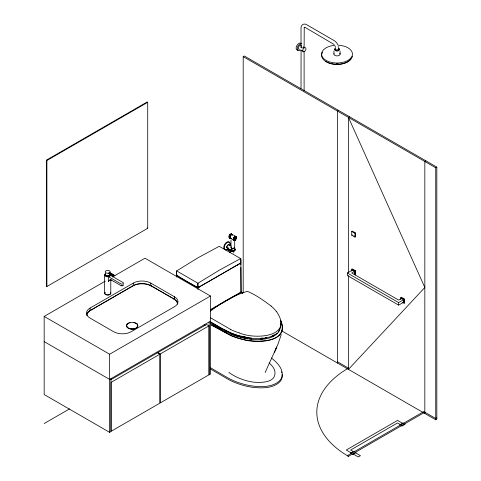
<?xml version="1.0" encoding="UTF-8"?>
<svg xmlns="http://www.w3.org/2000/svg" width="481" height="481" viewBox="0 0 481 481"><rect width="100%" height="100%" fill="white"/><g stroke="black" fill="none" stroke-linecap="round" stroke-linejoin="round"><path stroke-width="0.72" d="M46.35 160.185L46.35 286.183L46.891 286.502L147.715 228.289L147.715 102.291L147.174 101.978L46.35 160.185L46.891 160.504L147.715 102.291M46.891 286.502L46.891 160.504M197.739 283.351L197.998 289.49M233.129 251.262L233.069 250.33L231.794 249.765L231.553 248.863L231.553 249.988L232.834 250.427M176.407 273.382L176.413 272.499M240.885 260.822L241.029 291.312L241.288 292.316L242.671 293.23M235.474 237.446C236.345 238.107 233.688 239.388 234.043 238.63A0.812 0.469 -60 0 1 234.103 238.414L234.367 237.794M234.067 239.833L234.217 239.622M176.479 277.056L176.545 275.174L179.906 277.417M234.193 249.537C234.019 248.527 235.329 249.849 234.782 250.306A7.407 4.527 -56.9 0 1 234.752 250.126L234.746 250.066M176.413 272.661L176.425 271.873M240.879 261.526L240.777 262.897M234.752 237.289L235.552 236.977L234.782 237.187M236.267 237.806L236.195 237.121M228.824 236.79L228.86 236.357M234.205 250.204L234.734 250.499L234.247 250.228M235.78 238.089L235.654 237.698M234.253 239.105L234.217 238.744M176.425 272.036L176.599 270.941M333.94 51.088L333.934 54.106M176.497 275.769L176.413 273.911M110.732 280.507L110.834 279.732M232.527 251.118L231.403 250.487A1.918 0.337 6.9 0 1 231.331 250.36L231.644 250.162M234.782 250.481L234.355 250.252M235.029 239.634L235.071 239.911A2.008 1.16 -60 0 0 235.961 236.772A2.008 1.16 -60 0 0 233.532 238.6A2.008 1.16 -60 0 0 235.065 239.935M235.588 238.456A0.812 0.469 -60 0 0 235.654 238.239L235.588 237.812L234.253 238.714M234.241 239.117L235.69 237.885L235.576 238.233M233.832 238.913L234.157 239.514M235.961 238.047L236.033 238.071A1.738 1.058 -57.6 0 0 236.063 237.626L235.955 237.253L236.063 237.626A1.641 0.902 -62.1 0 1 236.039 238.095L235.864 238.155M176.449 271.609L176.599 271.074M230.303 251.99L230.122 251.563A1.004 0.577 0 0 1 229.617 252.447L230.315 251.9M235.155 239.863L235.167 239.646A1.665 0.902 -58.8 0 0 235.516 239.249L235.979 238.612M233.772 239.556A1.641 0.968 -56.8 0 0 233.964 239.845A1.641 0.944 -56.7 0 0 234.259 239.977L234.656 239.977A1.665 0.914 -57.5 0 0 235.023 239.736L235.155 239.64A1.762 1.082 -61.4 0 0 235.516 239.249L235.714 238.937M233.76 239.544A1.738 1.004 -63.5 0 0 234.259 239.977L234.463 239.947M234 238.738L234.151 238.125M304.239 27.219L304.106 47.403M235.215 249.092L235.077 249.94M176.515 275.288L176.906 274.813L176.563 275.354M235.955 238.227L235.876 237.927M234.121 248.07L234.067 248.172A1.365 0.788 0 0 1 233.982 248.268M281.271 334.626L277.777 344.685L265.145 372.498M228.98 235.906L229.166 235.45M109.86 274.91L109.157 275.619M109.8 275.409L109.921 275.084A2.207 1.275 0 0 0 109.884 274.753M235.57 238.444L235.437 238.774M275.391 350.228L276.749 347.023L274.435 352.459M233.736 239.237L233.76 239.183A1.665 1.016 -58 0 1 233.772 238.654A1.641 1.01 -59.1 0 1 233.964 238.143L234.115 237.903M235.017 250.06L234.848 250.373M301.022 88.534L301.076 50.252M234.265 238.594L234.782 238.275M278.367 332.052L279.485 329.738M235.053 239.766L235.047 239.712A1.762 1.064 -62.7 0 1 234.626 239.941M233.724 253.078L233.814 252.411M301.226 46.447C299.699 48.894 305.068 47.992 303.655 46.711M234.091 237.482L234.235 237.313A1.924 1.058 -58.7 0 1 234.692 236.899L235.468 236.598M127.2 327.062L126.563 325.054A5.489 3.169 0 0 1 130.038 322.504C144.378 321.14 135.606 333.916 127.152 327.008M109.746 272.703L110.167 271.957A2.459 1.419 0 0 0 107.69 270.43A2.459 1.419 0 0 0 105.267 271.987A2.459 1.419 0 0 0 108.171 273.244L108.784 273.13M304.202 27.255L305.092 27.375L334.163 44.523M109.169 280.152L108.544 281.77L108.49 276.695L120.833 283.82A1.551 0.896 0 0 0 122.33 284.055A1.581 0.914 0 0 0 123.425 283.423A1.551 0.896 0 0 0 123.028 282.557L110.684 275.433M230.441 250.469L230.555 250.36A1.401 0.812 0 0 0 230.694 249.873L230.513 250.108A1.335 0.77 0 0 1 229.924 250.445L228.535 250.379M233.97 239.346L233.922 239.057M231.09 238.63L233.562 240.061M210.444 311.129C221.513 302.651 233.97 295.118 247.408 291.342C255.958 294.883 263.708 300.547 271.158 306.036M234.157 238.582L234.145 238.877M235.167 239.857L234.235 240.272M277.315 333.183C266.378 340.915 251.515 339.087 239.201 335.96A54.064 31.211 0 0 1 230.615 332.948L222.168 328.763L210.546 322.102M240.386 263.125L240.728 262.873L240.386 263.245M109.163 280.158L111.195 279.984M109.319 272.98L109.878 272.499L114.821 275.685L110.498 273.19M109.746 275.451L108.171 276.046A2.459 1.419 0 0 1 105.658 275.427A2.459 1.419 0 0 1 105.682 273.851M239.346 263.762L240.356 263.137M239.346 263.889L240.356 263.233M90.206 310.564L133.279 285.696M237.325 264.953L239.322 263.774M237.325 265.079L239.322 263.871M235.155 238.474L234.481 238.865M235.185 249.074L233.994 247.98M234 266.883L237.295 264.965M237.295 265.061L198.461 287.422M243.194 292.863L243.194 56.62L244.288 55.988L436.832 167.154L436.832 419.149L435.744 419.781L281.583 330.778M338.63 110.456L337.536 111.087L337.536 363.083M348.448 272.631L348.448 117.388L349.543 116.757M113.732 276.034L108.79 273.184L113.732 276.034L114.821 275.403M110.943 378.667L110.943 431.589L109.638 432.341L44.168 394.546L44.168 316.426L105.309 281.12M112.464 276.99L144.991 258.213L210.462 296.013L210.462 374.134L209.151 374.891L209.151 321.969M90.103 308.044L133.315 283.099A12.344 7.125 0 0 1 150.775 283.099L174.344 296.705A12.344 7.125 0 0 1 174.344 306.788L131.133 331.734A12.344 7.125 0 0 1 113.672 331.734L90.103 318.127A12.344 7.125 0 0 1 90.103 308.044L90.103 310.564A13.558 7.816 0.8 0 0 86.977 315.662M177.808 303.15A12.344 7.125 0 0 0 174.344 299.224L150.775 285.618A12.344 7.125 0 0 0 133.315 285.618L90.103 310.564A12.344 7.125 0 0 0 86.556 314.863M234.487 238.456L235.57 237.812M235.011 249.398L234.782 250.306M204.96 283.706L233.958 266.913M425.925 160.852L424.831 161.484L424.831 413.48M44.168 316.426L109.638 354.226L210.462 296.013M243.194 56.62L435.744 167.785L436.832 167.154M210.678 309.505L241.041 291.973L240.867 267.424M210.251 310.209L220.19 304.473M221.434 303.758L222.679 303.036M223.924 302.321L225.168 301.599M226.407 300.884L230.122 298.737M230.742 298.382L241.282 292.316M351.725 231.415L352.266 231.096L355.543 232.99L355.543 236.766L354.996 237.085L351.725 235.191L351.725 231.415L354.996 233.303L355.543 232.99M351.725 235.191L352.266 234.878M210.462 321.212L109.638 379.425L44.168 341.624M110.66 379.84L157.485 352.807L159.884 354.19L159.884 403.144L111.111 431.301L111.111 382.353L159.884 354.19M160.209 354.004L208.988 325.841L208.988 374.795L160.209 402.952L160.209 354.004L157.81 352.615L206.589 324.459L208.988 325.841M44.168 423.527L69.535 408.88M351.725 269.216L352.266 268.897L355.543 270.791L355.543 274.567L354.996 274.885L354.996 271.104L351.725 269.216L351.725 271.104M354.449 271.416L351.725 272.992L398.641 300.084L401.37 298.509L403.553 299.765L403.553 302.29L398.641 305.122L347.36 275.511L347.36 272.992L352.266 270.16L354.449 271.416L354.449 273.936M354.996 271.104L355.543 270.791M400.823 299.453L400.823 297.565L401.37 297.246L404.647 299.14L404.647 302.916L404.1 303.234L402.465 302.29M347.36 272.992L398.641 302.603L403.553 299.765M400.823 297.565L404.1 299.453L404.647 299.14M436.832 417.893L435.744 418.518L423.743 411.592L347.36 455.687L348.448 456.319L424.831 412.223M204.972 283.646L197.853 287.554L190.885 283.718M232.792 250.679L232.804 251.25M198.461 287.325L199.561 286.73M199.567 286.856L197.998 287.638L197.968 283.351M234.872 240.031L234.566 240.163M272.222 335.774L274.164 334.92M271.735 336.712L273.641 335.876M230.772 233.874L231.108 233.82M108.79 273.184L109.319 272.925M229.461 252.429L230.146 251.659M230.062 237.879L229.726 237.939M108.225 275.884L108.123 275.908A2.207 1.275 0 0 1 106.986 275.853M232.491 248.587L233.315 248.605A1.365 0.788 0 0 0 233.766 248.43A1.521 0.878 0 0 1 233.369 248.569A1.281 0.74 0 0 1 232.732 248.617L232.527 248.623M232.257 248.533L233.315 248.605M265.175 337.674L266.516 337.458M264.815 338.576L266.131 338.365M303.337 51.335L301.022 50.367M261.159 338.161L263.173 337.999M260.215 339.111L262.848 338.895M235.149 239.586L235.185 239.586A1.671 0.962 -60 0 0 235.726 237.013L235.696 237.025A1.671 0.962 -60 0 0 233.748 238.762A1.671 0.962 -60 0 0 235.191 239.604L235.131 239.556M197.252 287.428L197.853 287.68M249.098 337.866L251.816 338.179M249.693 338.84L251.689 339.075M232.491 248.43L232.732 248.461A1.287 0.746 0 0 0 233.171 248.449M229.75 249.356L229.112 249.206M248.412 337.704L241.979 336.466M248.418 337.788L238.913 335.672A53.301 30.772 0 0 1 230.483 332.714L222.757 328.896M247.715 338.576L242.027 337.47M245.154 338.39C257.618 340.74 282.076 341.083 280.7 322.733M241.973 337.704L245.154 338.402M239.76 338.438C253.301 343.031 289.802 344.276 280.784 320.803M240.217 337.001L241.426 337.313M241.979 337.722L238.901 336.91A53.301 30.772 0 0 1 230.483 333.964L222.168 329.84L210.666 323.244M239.201 332.858C255.038 339.893 294.48 337.193 276.371 311.399M111.189 279.99L120.845 285.504A1.551 0.896 0 0 0 122.33 285.738A1.581 0.914 0 0 0 123.425 285.107A1.551 0.896 0 0 0 123.425 284.644M231.559 250.348A1.329 0.77 0 0 0 232.822 251.347L233.111 251.449M232.113 248.509L231.656 248.244M225.433 331.259L226.779 331.926M230.615 329.443L210.546 317.797M228.343 334.133L211.339 324.777M197.252 287.458L194.156 285.696M151.154 285.828L172.432 298.094M222.168 328.583L210.666 321.993M219.949 328.289L221.242 328.998M234.073 235.401L235.365 236.123M216.697 326.443L218.651 327.555M232.576 251.124L233.014 251.389M211.147 324.976L231.012 335.672A53.686 31 0 0 0 242.749 339.484C256.229 343.681 290.987 342.664 280.579 320.232M353.908 235.822L355.543 236.766M228.998 244.817L231.325 246.158M147.174 227.976L147.715 228.289M337.536 361.82L348.448 368.121A108.021 62.368 0 0 0 348.448 456.319M194.15 285.726L179.882 277.309M403.553 423.244L403.006 422.931L399.735 424.819L400.282 425.138M404.647 423.875L405.188 424.188L401.918 426.082L401.37 425.763M402.465 423.244L397.553 420.412L346.266 450.018L351.178 452.855M400.282 424.507L397.553 422.931L350.631 450.018L353.361 451.593M354.449 451.593L353.908 451.28L350.631 453.168L351.178 453.487M355.543 452.224L356.09 452.543L352.813 454.431L352.266 454.112M355.543 452.855L360.449 455.687L358.273 456.95L353.361 454.112M186.995 281.589L190.885 283.844M183.123 279.335L187.013 281.565M213.041 324.326L216.041 326.076M179.882 277.435L183.141 279.317M177.91 276.142L179.906 277.321M210.714 367.869L227.627 377.747A58.658 33.868 0 0 0 244.486 384.421L246.975 385.034A38.594 22.282 0 0 0 263.792 386.52A19.757 11.406 0 0 0 282.113 375.944A38.594 22.282 0 0 0 279.539 366.233L278.481 364.796A58.658 33.868 0 0 0 271.422 358.038M210.714 369.125L227.627 379.01A58.658 33.868 0 0 0 244.486 385.684L246.975 386.297A38.594 22.282 0 0 0 263.792 387.782A19.757 11.406 0 0 0 282.113 377.206A38.594 22.282 0 0 0 282.155 374.507M173.34 298.617L173.978 299.008M242.616 293.236L241.041 291.973M177.934 276.154L176.563 275.09M176.924 275.619L177.934 276.25M205.068 325.535L204.924 325.439A1.467 0.848 60 0 1 204.16 324.41M235.413 237.404A1.178 0.679 -60 0 1 235.041 239.225A1.178 0.679 -60 0 1 234.019 238.636A1.178 0.679 -60 0 1 235.413 237.404L235.57 237.542M228.247 250.21L228.132 249.405A1.335 0.77 0 0 1 228.241 249.302M137.259 324.146L136.917 323.815M231.776 248.316L231.535 247.949L232.01 248.37A1.359 0.782 0 0 1 231.481 247.901M240.692 258.55L240.879 260.275M234.025 248.725L234.193 249.086M231.752 234.121L231.962 234.572A2.243 1.293 -60 0 0 231.764 234.115L231.842 234.247M228.98 237.494L228.86 237.175M231.541 248.839L231.199 247.925M234.5 247.192L234.68 247.541A1.623 0.938 0 0 1 234.572 248.004A1.924 1.112 0 0 1 233.513 248.617A1.641 0.95 0 0 1 232.702 248.683L231.541 248.364L230.994 247.697A1.641 0.95 0 0 1 231.102 247.228M240.692 258.682L240.867 259.644M233.64 239.845L233.513 239.412M348.448 117.388L424.831 287.482L348.448 369.384L348.448 275.631M337.999 45.076L336.604 42.653L334.548 40.813L306.583 24.669C304.196 22.932 300.709 24.94 301.022 27.88L301.022 47.348M334.962 45.791L335.455 47.415M176.497 275.18L176.431 274.495M338.426 46.519L338.534 47.174M240.759 262.812L240.831 264.604M340.103 51.088L340.109 54.106M176.407 273.214L176.413 274.08M240.879 260.107L240.885 260.991M233.135 250.817L233.135 250.914M197.709 287.668L197.709 288.143M435.744 167.785L435.744 419.781M404.1 299.453L404.1 303.234M398.641 302.603L398.641 305.122M354.996 233.303L354.996 237.085M304.106 51.142L304.106 90.813M234.686 240.314L234.692 247.565M230.982 240.139L230.982 247.39M174.344 296.705L174.344 299.224M150.775 283.099L150.775 285.618M133.315 283.099L133.315 285.618M110.792 279.509L110.792 293.404M109.638 354.226L109.638 432.341M104.636 274.855L104.636 293.133M239.009 336.688A52.441 30.279 0 0 1 236.682 335.991M236.111 335.804A52.441 30.279 0 0 1 234.019 335.083M233.339 334.83A52.441 30.279 0 0 1 230.718 333.778M239.712 338.504A53.908 31.223 -0.1 0 1 228.277 334.175M239.153 332.912A54.191 32.882 2.5 0 1 230.555 329.491M271.098 306.06A54.191 32.792 2.7 0 1 276.322 311.411M234.013 248.274A1.479 0.854 0 0 0 234.277 247.907A1.281 0.74 0 0 1 234.205 248.082A1.521 0.878 0 0 1 234.006 248.286M233.688 248.461A1.479 0.854 0 0 1 231.361 247.913M234.247 250.385A1.443 0.836 0 0 1 232.594 251.335A1.443 0.836 0 0 1 231.529 250.138M233.784 250.829A1.01 0.583 0 0 1 232.828 251.593A1.01 0.583 0 0 1 231.86 250.829M234.163 247.895A1.359 0.782 0 0 1 234.031 248.13A1.154 0.667 0 0 0 234.151 247.907A1.527 0.878 0 0 1 234.006 248.13M233.435 248.473A1.359 0.782 0 0 1 232.203 248.473M233.97 250.565A1.293 0.746 0 0 1 233.976 251.238A1.293 0.746 0 0 1 231.914 251.431A1.293 0.746 0 0 1 231.595 250.673M234.085 250.342A1.329 0.77 0 0 1 232.822 251.347M230.267 249.843A0.992 0.571 0 0 1 230.122 250M229.708 249.32A1.269 0.734 0 0 1 228.355 249.104A1.269 0.734 0 0 1 228.18 248.292M229.936 250.721A1.401 0.812 0 0 1 227.97 250.246M230.315 249.91A1.016 0.589 0 0 1 229.696 250.541A1.016 0.589 0 0 1 228.487 250.342M229.99 249.423A1.497 0.866 0 0 1 228.102 249.158A1.497 0.866 0 0 1 228.259 248.04M228.072 247.949A1.858 1.076 -60 0 1 226.761 247.3A1.858 1.076 -60 0 1 227.874 245.039A1.858 1.076 -60 0 1 229.353 245.352M229.605 242.586A4.359 2.519 -60 0 0 224.91 244.059A4.359 2.519 -60 0 0 224.08 248.851M229.738 242.881A4.359 2.519 -60 0 1 229.888 243.566M226.497 249.435A4.359 2.519 -60 0 1 225.204 249.663M228.138 247.998A1.876 1.082 -60 0 1 226.816 247.288A1.876 1.082 -60 0 1 228.042 244.997A1.876 1.082 -60 0 1 229.455 245.538M230.116 245.46A4.239 2.357 -61.2 0 0 230.291 244.204A4.317 2.489 -60 0 0 229.99 242.857A4.317 2.489 -60 0 0 226.563 242.929M228.247 248.713A4.317 2.489 -60 0 1 224.849 249.543M224.651 249.338A4.317 2.489 -60 0 1 224.489 249.086L224.519 246.013A4.317 2.489 -60 0 1 226.551 242.929M234.566 237.085A1.93 1.172 -62.4 0 1 235.023 236.79M235.84 236.778A1.936 1.118 -60 0 1 235.227 239.772L235.209 239.766A1.936 1.118 -60 0 1 233.55 238.804A1.936 1.118 -60 0 1 235.84 236.778A1.906 1.112 -63.4 0 0 235.468 236.682M233.712 238.275A1.93 1.19 -59.8 0 1 234.019 237.71M235.726 239.189A1.93 1.04 -59.1 0 1 235.323 239.676M233.964 238.143A1.738 0.932 -60.9 0 0 233.772 238.654A1.762 0.956 -62 0 0 233.706 239.141M231.108 238.498A2.273 1.311 -60 0 1 230.267 235.937A2.273 1.311 -60 0 1 232.984 234.999M233.032 235.167A2.273 1.311 -60 0 1 233.063 235.353M233.568 248.449A1.245 0.721 0 0 1 233.279 248.539A1.148 0.667 0 0 1 232.744 248.605A1.052 0.607 0 0 0 233.279 248.539M230.796 238.335A2.152 1.245 -60 0 1 230.225 235.768A2.152 1.245 -60 0 1 232.738 234.975M229.93 236.418A2.152 1.245 -60 0 1 231.133 234.74M231.127 238.396A2.152 1.245 -60 0 1 230.273 236.075A2.152 1.245 -60 0 1 232.84 234.926A2.279 1.317 -60 0 0 230.152 235.738M233.507 239.754A2.104 1.257 -57.6 0 1 233.429 239.261M231.108 238.348A2.279 1.317 -60 0 1 229.834 238.041A2.279 1.317 -60 0 1 229.702 237.512A2.279 1.317 -60 0 1 229.84 236.424A2.279 1.317 -60 0 1 230.165 235.72M269.107 362.933A48.936 28.253 0 0 1 272.691 366.72A26.245 15.151 0 0 1 274.116 376.857A12.35 7.131 0 0 1 265.374 381.902A26.245 15.151 0 0 1 247.817 381.078A48.936 28.253 0 0 1 230.146 373.286A19.294 11.141 0 0 1 228.866 372.282M281.638 371.825A38.594 22.282 0 0 1 281.872 372.715M338.486 45.238A15.434 8.911 0 0 1 350.324 58.622A15.434 8.911 0 0 1 324.314 59.157A15.434 8.911 0 0 1 334.457 45.322M352.381 56.211A15.434 8.911 0 0 1 333.561 64.045A15.434 8.911 0 0 1 322.565 52.255M338.185 63.799A14.652 8.46 0 0 1 336.261 63.811M350.751 58.953A14.652 8.46 0 0 1 325.721 61.382M298.076 50.036A3.86 2.225 -60 0 1 296.723 45.809A3.86 2.225 -60 0 1 301.244 43.681M300.577 49.892A3.86 2.225 -60 0 1 297.24 48.262A3.86 2.225 -60 0 1 301.359 43.687M299.477 49.266A2.303 1.329 -60 0 1 298.671 46.747A2.303 1.329 -60 0 1 301.365 45.473M338.359 48.617A1.545 0.89 0 0 1 337.223 49.946A1.545 0.89 0 0 1 335.534 48.834M338.179 47.908A2.315 1.335 0 0 1 338.919 49.832A2.315 1.335 0 0 1 335.534 50.09A2.315 1.335 0 0 1 335.383 48.118M339.027 49.026A2.315 1.335 0 0 1 337.019 51.034A2.315 1.335 0 0 1 335.017 49.026M339.694 53.217A3.084 1.78 0 0 1 337.421 55.874A3.084 1.78 0 0 1 334.042 53.644M173.918 299.044A13.558 7.84 -0.8 0 1 177.471 304.178M133.213 285.648A13.558 7.924 -0.1 0 1 151.076 285.882M136.49 323.725A5.7 3.289 0 0 1 136.448 328.108A5.7 3.289 0 0 1 128.908 328.583A5.7 3.289 0 0 1 127.224 324.314M127.477 324.074A5.7 3.289 0 0 1 128.078 323.641M128.427 323.442A5.7 3.289 0 0 1 128.8 323.268M129.617 322.973A5.7 3.289 0 0 1 130.062 322.853M133.952 322.769A5.7 3.289 0 0 1 134.89 322.998M135.329 323.148A5.7 3.289 0 0 1 136.129 323.515M133.796 328.727A2.646 1.527 0 0 1 130.766 328.782M110.498 292.496A3.084 1.78 0 0 1 107.485 295.045A3.084 1.78 0 0 1 105.165 292.262M110.474 292.965A2.802 1.617 0 0 1 109.542 294.492M108.928 294.727A2.802 1.617 0 0 1 105.844 294.474A2.802 1.617 0 0 1 105.068 292.731M122.703 285.51A0.926 0.535 0 0 1 121.416 285.648L121.236 285.558A0.926 0.535 0 0 1 121.104 285.437M105.706 273.635A3.084 1.78 0 0 0 104.936 275.757A3.084 1.78 0 0 0 108.285 276.737L109.728 276.341L110.792 275.126A3.084 1.78 0 0 0 110.059 273.827M105.634 274.567A2.207 1.275 0 0 0 108.123 276.244L109.542 275.709L110.167 274.759A2.459 1.419 0 0 0 109.933 274.038M106.469 275.703A2.207 1.275 0 0 1 105.634 274.23M204.539 325.487A1.93 1.112 60 0 1 204.227 325.102M240.62 258.544L219.318 270.196L197.95 283.231L176.671 270.935L197.907 257.834L219.21 246.32L240.62 258.544M229.419 235.011L229.287 235.227A2.243 1.293 -60 0 1 229.726 234.638L229.419 235.011M230.056 234.289L229.888 234.445A2.243 1.293 -60 0 1 230.423 234.031L230.056 234.289M231.403 233.868L231.259 233.826A2.243 1.293 -60 0 1 231.662 234.006L231.403 233.868M229.563 237.921L229.166 237.734A2.243 1.293 -60 0 0 229.569 237.927M235.287 240.013A2.279 1.317 -60 0 0 236.009 236.484A2.279 1.317 -60 0 0 233.315 238.871A2.279 1.317 -60 0 0 235.287 240.013M304.72 51.347A2.303 1.329 -60 0 0 305.519 47.763A2.303 1.329 -60 0 0 302.777 50.108A2.303 1.329 -60 0 0 304.72 51.347"/></g></svg>
